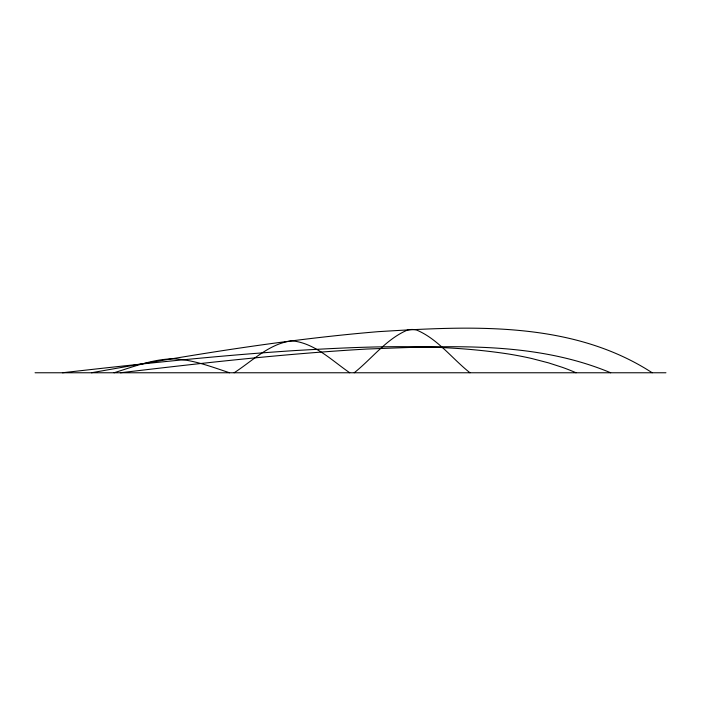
<?xml version="1.0" encoding="UTF-8"?>
<svg xmlns="http://www.w3.org/2000/svg" width="701" height="701" viewBox="0 0 701 701"><rect width="100%" height="100%" fill="white"/><g stroke="black" fill="none" stroke-linecap="round" stroke-linejoin="round"><path stroke-width="1.05" d="M354.207 372.766C371.977 358.658 386.374 338.907 407.605 330.005A859.172 126.434 -90 0 1 416.569 330.022C437.792 338.942 452.163 358.728 469.977 372.766M234.143 372.766C252.448 360.98 269.447 343.411 291.949 340.852C314.591 342.92 331.792 360.516 349.755 372.766M114.079 372.766C132.927 366.86 151.854 359.534 171.806 358.842C191.802 359.166 210.791 366.57 229.542 372.766M91.419 372.766C186.466 355.81 281.828 339.705 378.111 331.669C470.143 326.061 571.411 320.339 652.202 372.766M120.406 372.766C202.317 363.022 284.352 353.76 366.737 349.045C448.184 346.04 533.829 340.651 610.685 372.766M62.424 372.766C139.446 364.012 216.548 355.687 293.921 350.631C365.309 346.434 437.468 343.122 508.444 353.996A374.974 374.974 0 0 1 531.524 358.456L548.559 362.881L562.474 367.385A214.751 214.751 0 0 1 576.047 372.766M35.05 372.766L665.95 372.766"/></g></svg>
